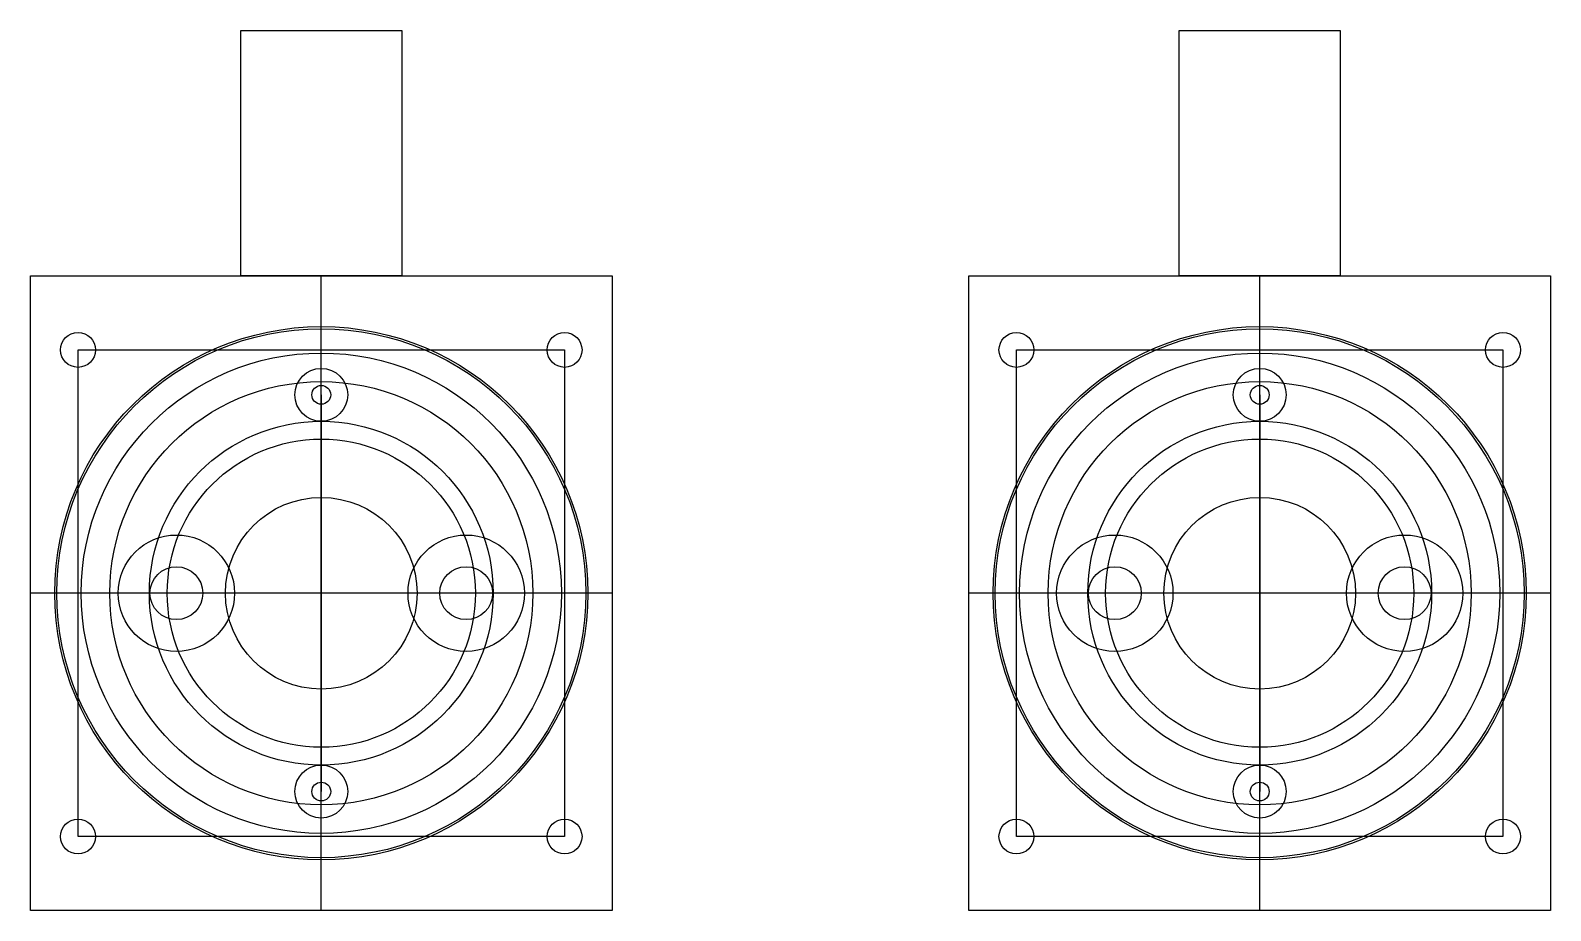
# Model space of a CAD drawing. Extents: x 6.34 to 13.53, y 28.96 to 33.12.
import ezdxf

# ---------------------------------------------------------------- set-up
doc = ezdxf.new("R2010")
doc.units = 0
doc.header["$LTSCALE"] = 5
doc.header["$MEASUREMENT"] = 0
doc.layers.add('Z0_BOTCOMP', color=4, linetype='Continuous')
doc.layers.add('Z0_CUT500', color=4, linetype='Continuous')

msp = doc.modelspace()

# ---------------------------------------------------------------- linework, layer by layer
at = {"layer": 'Z0_BOTCOMP', "color": 4, "linetype": 'Continuous', "lineweight": 25}
for p, q in [((7.3395, 31.9645), (7.3395, 33.1245)), ((7.3395, 33.1245), (8.0995, 33.1245)), ((8.0995, 33.1245), (8.0995, 31.9645)), ((11.7755, 31.9645), (11.7755, 33.1245)), ((11.7755, 33.1245), (12.5355, 33.1245)), ((12.5355, 33.1245), (12.5355, 31.9645)), ((6.3445, 31.9645), (9.0945, 31.9645)), ((6.3445, 28.9645), (6.3445, 31.9645)), ((8.0995, 31.9645), (7.3395, 31.9645)), ((7.7195, 28.9645), (7.7195, 31.9645)), ((9.0945, 31.9645), (9.0945, 28.9645)), ((10.7805, 31.9645), (13.5305, 31.9645)), ((10.7805, 28.9645), (10.7805, 31.9645)), ((12.5355, 31.9645), (11.7755, 31.9645)), ((12.1555, 28.9645), (12.1555, 31.9645)), ((13.5305, 31.9645), (13.5305, 28.9645)), ((6.5695, 31.6145), (8.8695, 31.6145)), ((6.5695, 29.3145), (6.5695, 31.6145)), ((7.7195, 29.3145), (7.7195, 31.6145)), ((8.8695, 31.6145), (8.8695, 29.3145)), ((11.0055, 31.6145), (13.3055, 31.6145)), ((11.0055, 29.3145), (11.0055, 31.6145)), ((12.1555, 29.3145), (12.1555, 31.6145)), ((13.3055, 31.6145), (13.3055, 29.3145)), ((7.7195, 31.402), (7.7195, 29.527)), ((12.1555, 31.402), (12.1555, 29.527)), ((7.7195, 29.7361), (7.7195, 31.1928)), ((12.1555, 29.7361), (12.1555, 31.1928)), ((9.0945, 30.4645), (6.3445, 30.4645)), ((8.8695, 30.4645), (6.5695, 30.4645)), ((8.4478, 30.4645), (6.9912, 30.4645)), ((8.4045, 30.4645), (7.0345, 30.4645)), ((13.5305, 30.4645), (10.7805, 30.4645)), ((13.3055, 30.4645), (11.0055, 30.4645)), ((12.8838, 30.4645), (11.4272, 30.4645)), ((12.8405, 30.4645), (11.4705, 30.4645)), ((8.8695, 29.3145), (6.5695, 29.3145)), ((13.3055, 29.3145), (11.0055, 29.3145)), ((9.0945, 28.9645), (6.3445, 28.9645)), ((13.5305, 28.9645), (10.7805, 28.9645))]:
    msp.add_line(p, q, dxfattribs=at)
for centre, radius in [((7.7195, 30.4645), 1.25), ((6.5695, 31.6145), 0.0825), ((8.8695, 31.6145), 0.0825), ((12.1555, 30.4645), 1.25), ((11.0055, 31.6145), 0.0825), ((13.3055, 31.6145), 0.0825), ((7.7195, 30.4645), 1.135), ((12.1555, 30.4645), 1.135), ((7.7195, 31.402), 0.125), ((12.1555, 31.402), 0.125), ((7.7195, 30.4645), 1), ((7.7195, 31.402), 0.0445), ((12.1555, 30.4645), 1), ((12.1555, 31.402), 0.0445), ((7.7195, 30.4645), 0.8125), ((12.1555, 30.4645), 0.8125), ((7.7195, 30.4645), 0.7283), ((12.1555, 30.4645), 0.7283), ((7.7195, 30.4645), 0.4528), ((12.1555, 30.4645), 0.4528), ((7.0345, 30.4645), 0.275), ((8.4045, 30.4645), 0.275), ((11.4705, 30.4645), 0.275), ((12.8405, 30.4645), 0.275), ((7.0345, 30.4645), 0.125), ((8.4045, 30.4645), 0.125), ((11.4705, 30.4645), 0.125), ((12.8405, 30.4645), 0.125), ((7.7195, 29.527), 0.125), ((12.1555, 29.527), 0.125), ((7.7195, 29.527), 0.0445), ((12.1555, 29.527), 0.0445), ((6.5695, 29.3145), 0.0825), ((8.8695, 29.3145), 0.0825), ((11.0055, 29.3145), 0.0825), ((13.3055, 29.3145), 0.0825)]:
    msp.add_circle(centre, radius, dxfattribs=at)
at = {"layer": 'Z0_CUT500', "color": 5, "linetype": 'Continuous', "lineweight": 25}
for centre in [(7.7195, 30.4645), (12.1555, 30.4645)]:
    msp.add_circle(centre, 1.26, dxfattribs=at)

doc.saveas('drawing.dxf')
